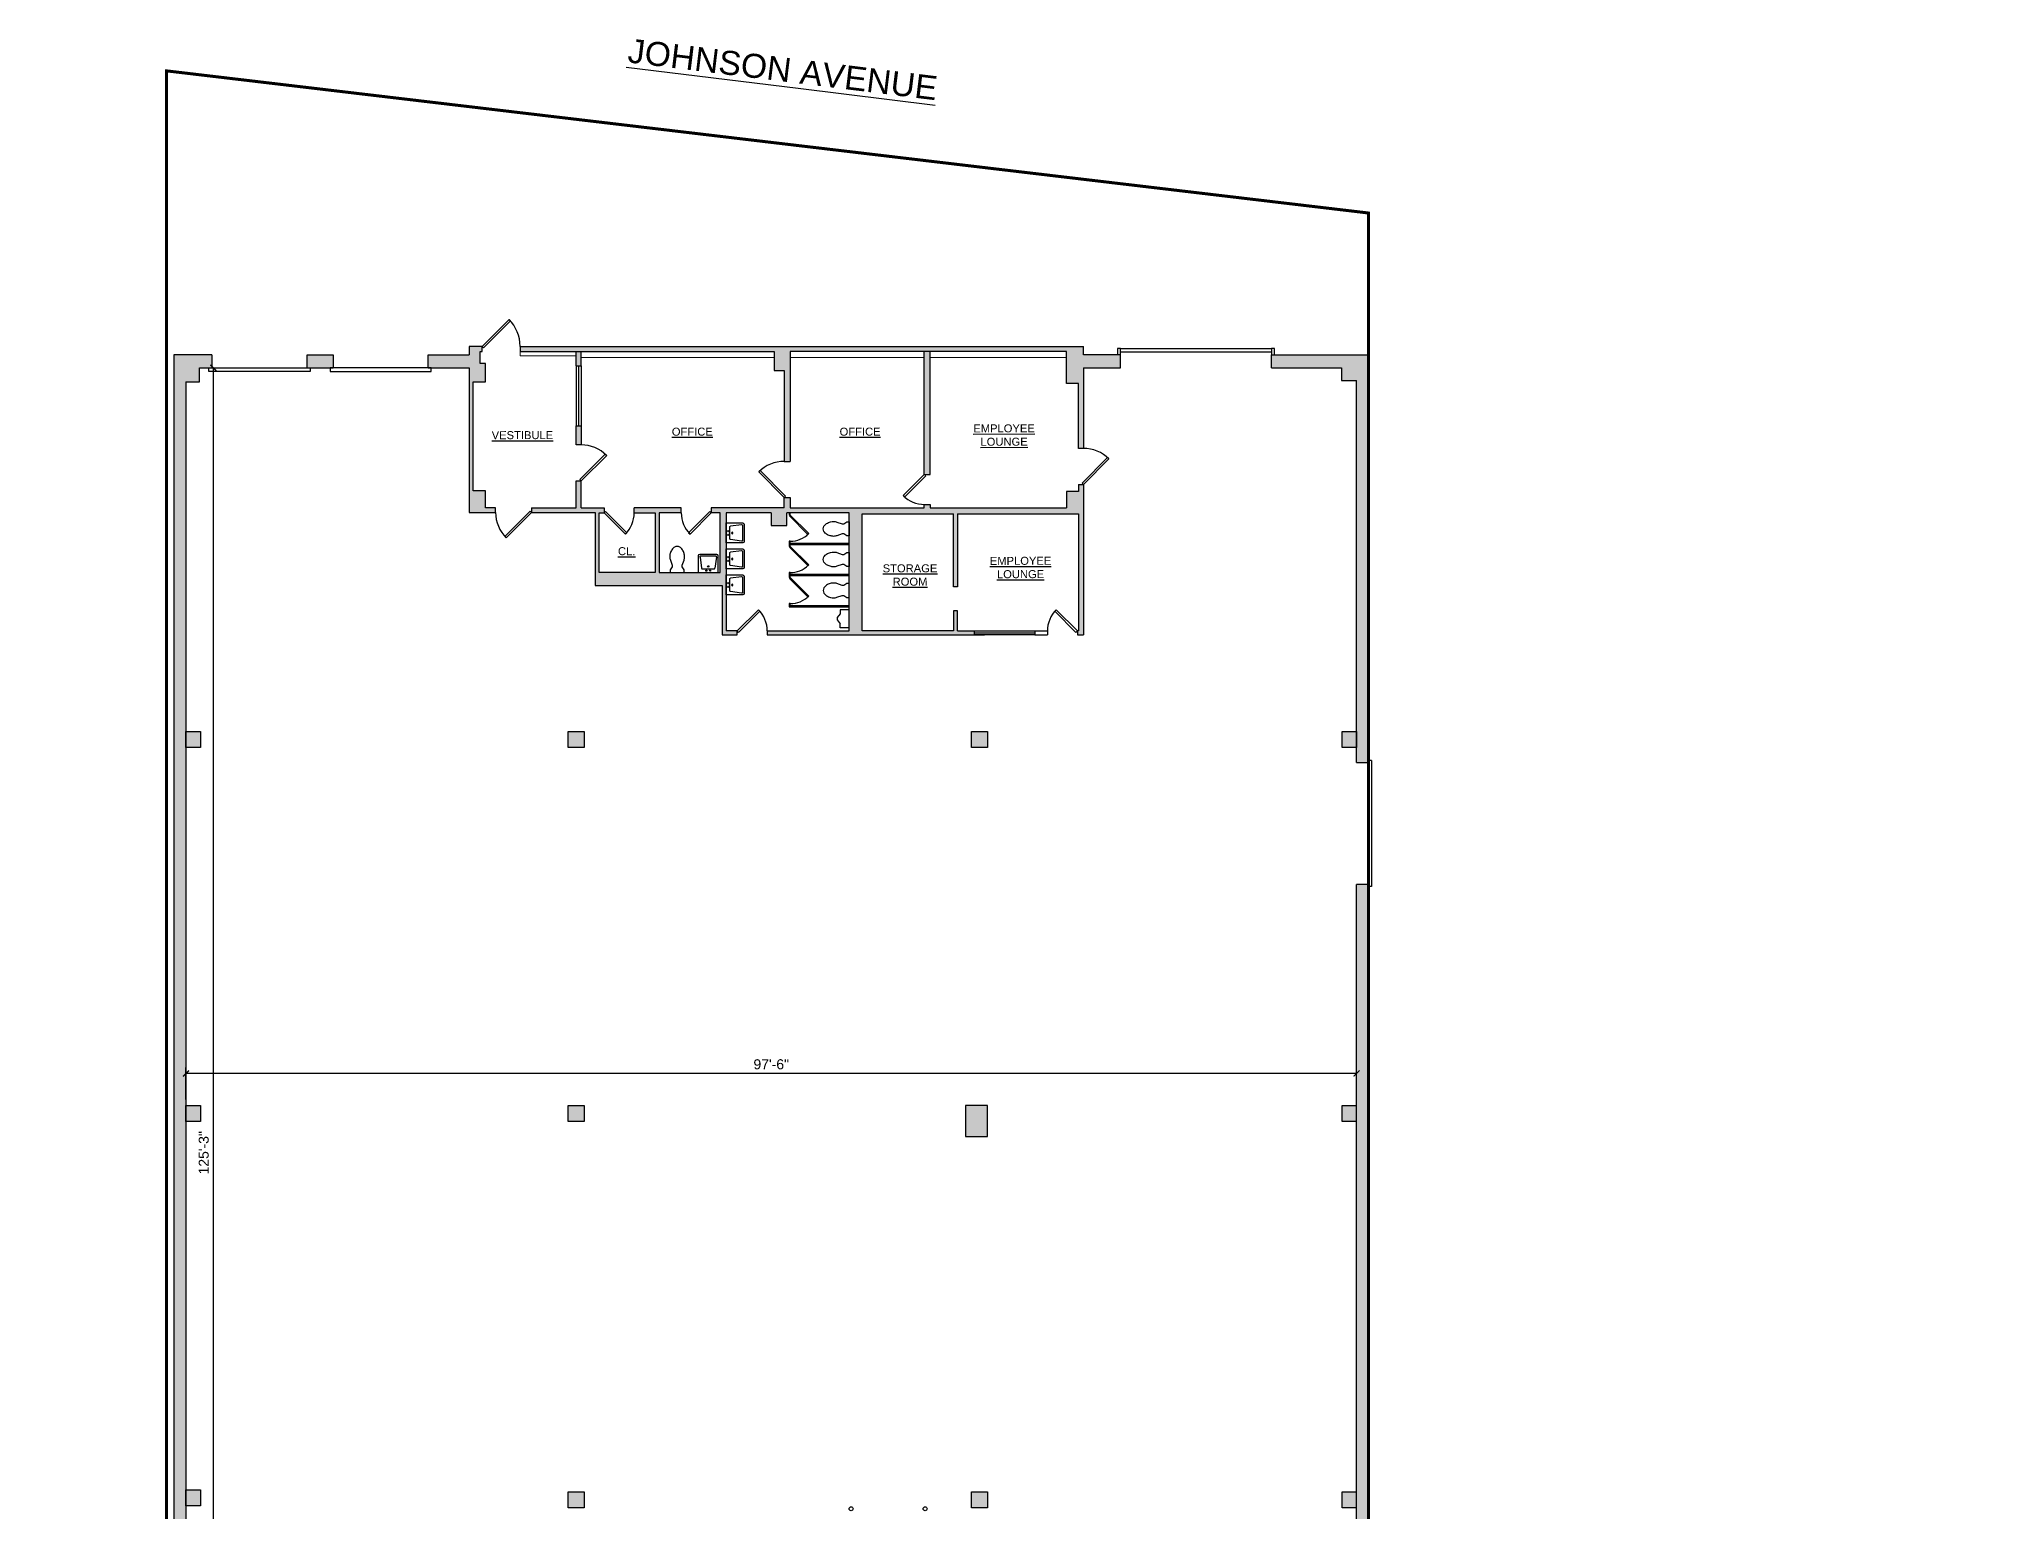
# Model space of a CAD drawing. Header units: inches. Extents: x -5252 to 14398, y -1665 to 9844.
# Drawn here: x 11444 to 13404, y 1438 to 2910 of the extents above; entities that cross this region are included whole.
import ezdxf

# ---------------------------------------------------------------- set-up
doc = ezdxf.new("R2010")
doc.units = ezdxf.units.IN
doc.header["$LTSCALE"] = 48
doc.header["$MEASUREMENT"] = 0
doc.linetypes.add('PHANTOM', pattern=[2.5, 1.25, -0.25, 0.25, -0.25, 0.25, -0.25])
for name, color, linetype in [('Door', 5, 'Continuous'), ('Hatch', 9, 'Continuous'), ('Kitchen', 5, 'Continuous'), ('PROPERTY LINE', 2, 'PHANTOM'), ('SPACE-AREA', 3, 'Continuous'), ('TEXT', 1, 'Continuous'), ('TOILET-FLOOR', 5, 'Continuous'), ('Wall-Exist', 6, 'Continuous'), ('Window', 150, 'Continuous')]:
    doc.layers.add(name, color=color, linetype=linetype)
doc.layers.add('Wall-Exist-Low', color=1, linetype='Continuous', lineweight=20)
doc.styles.add('DIMTEXT', font='arial.ttf')
doc.styles.get("Standard").update_dxf_attribs({"font": 'arial.ttf'})
doc.styles.add('SWA-STND', font='arial.ttf')
doc.dimstyles.new('SWA-48', dxfattribs={"dimscale": 0, "dimtxt": 10, "dimasz": 6, "dimexe": 6, "dimexo": 6, "dimgap": 4, "dimtad": 1, "dimdec": 0, "dimzin": 3, "dimdsep": 46, "dimlunit": 4, "dimtxsty": 'SWA-STND', "dimblk": 'ARCHTICK', "dimcen": 6, "dimclrd": 5, "dimclre": 5, "dimclrt": 1, "dimadec": 0, "dimazin": 0, "dimtfac": 1, "dimtdec": 0, "dimtix": 1, "dimtofl": 0, "dimtmove": 2, "dimatfit": 3, "dimfxl": 1, "dimtolj": 1, "dimtzin": 0, "dimlwd": -1, "dimlwe": -1, "dimarcsym": 0})

# ---------------------------------------------------------------- blocks, each defined once
blk = doc.blocks.new('A$C1289403D')
for p, q in [((0, 16.5), (0, 0)), ((18.5, 18), (1.5, 18)), ((1.8, 15.4), (3.3, 4.4)), ((2.7, 16.5), (17.3, 16.5)), ((4.3, 3.5), (15.7, 3.5)), ((18.2, 15.4), (16.7, 4.4)), ((20, 0), (20, 16.5)), ((0, 0), (20, 0))]:
    blk.add_line(p, q)
for centre, radius in [((8.1, 1.8), 0.5), ((10, 6), 0.75), ((11.9, 1.8), 0.5)]:
    blk.add_circle(centre, radius)
for centre, radius, start, end in [((1.5, 16.5), 1.5, 90, 180), ((2.7, 15.5), 1, 90, 187.8533), ((4.3, 4.5), 1, 187.8533, 270), ((15.7, 4.5), 1, 270, 352.1467), ((17.3, 15.5), 1, 352.1467, 90), ((18.5, 16.5), 1.5, 0, 90)]:
    blk.add_arc(centre, radius, start, end)
blk = doc.blocks.new('Ur-Wm')
for p, q in [((9, -0.5), (-9, -0.5)), ((-9, -0.5), (-9, -9.5)), ((-9, -9.5), (-5, -9.5)), ((-5, -9.5), (-1.5, -12.5)), ((-1.5, -12.5), (1, -12.5)), ((1, -12.5), (5, -9.5)), ((9, -9.5), (5, -9.5)), ((9, -0.5), (9, -9.5))]:
    blk.add_line(p, q)
blk = doc.blocks.new('_ArchTick')
at = {"color": 0, "linetype": 'ByBlock', "const_width": 0.219}
blk.add_lwpolyline([(-0.5, -0.5), (0.5, 0.5)], dxfattribs=at)
blk = doc.blocks.new('*D2637')
at = {"layer": 'Defpoints', "color": 0, "transparency": 16777216}
for p in [(11604, 2581.9), (11617.9, 2581.9), (11605, 1079.4)]:
    blk.add_point(p, dxfattribs=at)
at = {"layer": 'Wall-Exist', "color": 5, "transparency": 16777216}
for p, q in [((11610, 2581.9), (11623.9, 2581.9)), ((11617.9, 1079.4), (11617.9, 2581.9)), ((11611, 1079.4), (11623.9, 1079.4))]:
    blk.add_line(p, q, dxfattribs=at)
at = {"layer": 'Wall-Exist', "color": 5, "transparency": 16777216, "xscale": 6, "yscale": 6, "zscale": 6}
for p, rotation in [((11617.9, 2581.9), 90), ((11617.9, 1079.4), 270)]:
    blk.add_blockref('_ArchTick', p, dxfattribs=dict(at, rotation=rotation))
at = {"layer": 'Wall-Exist', "color": 1, "transparency": 16777216, "insert": (11608.3, 1797.3), "char_height": 10, "attachment_point": 5, "rotation": 90, "style": 'SWA-STND'}
blk.add_mtext('\\A1;125\'-3"', dxfattribs=at)
blk = doc.blocks.new('*D2638')
at = {"layer": 'Defpoints', "color": 0, "transparency": 16777216}
for p in [(11590.5, 1876.6), (11590.5, 1844.4), (12760.5, 1844.4)]:
    blk.add_point(p, dxfattribs=at)
at = {"layer": 'Wall-Exist', "color": 5, "transparency": 16777216}
for p, q in [((11590.5, 1850.4), (11590.5, 1882.6)), ((12760.5, 1850.4), (12760.5, 1882.6)), ((12760.5, 1876.6), (11590.5, 1876.6))]:
    blk.add_line(p, q, dxfattribs=at)
at = {"layer": 'Wall-Exist', "color": 5, "transparency": 16777216, "xscale": 6, "yscale": 6, "zscale": 6, "rotation": 180}
blk.add_blockref('_ArchTick', (11590.5, 1876.6), dxfattribs=at)
at = {"layer": 'Wall-Exist', "color": 5, "transparency": 16777216, "xscale": 6, "yscale": 6, "zscale": 6}
blk.add_blockref('_ArchTick', (12760.5, 1876.6), dxfattribs=at)
at = {"layer": 'Wall-Exist', "color": 1, "transparency": 16777216, "insert": (12175.5, 1885.7), "char_height": 10, "attachment_point": 5, "style": 'SWA-STND'}
blk.add_mtext('\\A1;97\'-6"', dxfattribs=at)

msp = doc.modelspace()

# ---------------------------------------------------------------- hatches: boundary and pattern name
at = {"layer": 'Hatch'}
h = msp.add_hatch(color=253, dxfattribs=at)
h.dxf.hatch_style = 1
h.paths.add_polyline_path([(11873.5, 2437.4), (11900, 2437.4), (11900, 2441.9), (11890, 2441.9), (11890, 2458.9), (11877.5, 2458.9), (11877.5, 2567.9), (11890, 2567.9), (11890, 2586.4), (11884.5, 2586.4), (11884.5, 2598.4), (11886.5, 2598.4), (11886.5, 2603.4), (11873.5, 2603.4), (11873.5, 2594.9), (11832.5, 2594.9), (11832.5, 2581.9), (11835.5, 2581.9), (11873.5, 2581.9)])
h.paths.add_polyline_path([(11985.5, 2441.9), (11985.5, 2468.9), (11980.5, 2468.9), (11980.5, 2441.9), (11936, 2441.9), (11936, 2437.4), (11999.5, 2437.4), (11999.5, 2364.4), (12126.5, 2364.4), (12126.5, 2314.9), (12141.5, 2314.9), (12141.5, 2318.9), (12130.5, 2318.9), (12130.5, 2436.9), (12175.5, 2436.9), (12175.5, 2424.4), (12191, 2424.4), (12191, 2436.9), (12253.5, 2436.9), (12253.5, 2318.9), (12171.5, 2318.9), (12171.5, 2314.9), (12378.5, 2314.9), (12378.5, 2318.9), (12361.5, 2318.9), (12361.5, 2338.9), (12357.5, 2338.9), (12357.5, 2318.9), (12266.5, 2318.9), (12266.5, 2435.9), (12357.5, 2435.9), (12357.5, 2362.9), (12361.5, 2362.9), (12361.5, 2435.9), (12482.5, 2435.9), (12482.5, 2318.9), (12481.5, 2318.9), (12481.5, 2314.9), (12487.5, 2314.9), (12487.5, 2465.4), (12482.5, 2465.4), (12482.5, 2458.4), (12470.5, 2458.4), (12470.5, 2441.9), (12334.5, 2441.9), (12334.5, 2445.4), (12328.5, 2445.4), (12328.5, 2441.9), (12194.5, 2441.9), (12194.5, 2452.4), (12188.5, 2452.4), (12188.5, 2441.9), (12115.5, 2441.9), (12115.5, 2436.9), (12124.5, 2436.9), (12124.5, 2377.4), (12063.5, 2377.4), (12063.5, 2436.9), (12085.5, 2436.9), (12085.5, 2441.9), (12038.5, 2441.9), (12038.5, 2436.9), (12059.5, 2436.9), (12059.5, 2377.4), (12003.5, 2377.4), (12003.5, 2436.9), (12008.5, 2436.9), (12008.5, 2441.9)])
h.paths.add_polyline_path([(11985.5, 2523.9), (11980.5, 2523.9), (11980.5, 2504.9), (11985.5, 2504.9)], flags=17)
h.paths.add_polyline_path([(11985.5, 2598.4), (11980.5, 2598.4), (11980.5, 2583.9), (11985.5, 2583.9)], flags=17)
h.paths.add_polyline_path([(11924.5, 2603.4), (11924.5, 2598.4), (12178.5, 2598.4), (12178.5, 2579.4), (12188.5, 2579.4), (12188.5, 2488.4), (12194.5, 2488.4), (12194.5, 2598.4), (12470.5, 2598.4), (12470.5, 2566.4), (12482.5, 2566.4), (12482.5, 2501.4), (12487.5, 2501.4), (12487.5, 2581.9), (12524.5, 2581.9), (12524.5, 2594.9), (12487.5, 2594.9), (12487.5, 2603.4)])
h.paths.add_polyline_path([(12328.5, 2475.4), (12334.5, 2475.4), (12334.5, 2598.4), (12328.5, 2598.4)])
h.paths.add_polyline_path([(11711.5, 2594.9), (11711.5, 2581.9), (11714.5, 2581.9), (11737.5, 2581.9), (11737.5, 2594.9)])
h.paths.add_polyline_path([(11605, 2218.4), (11590.5, 2218.4), (11590.5, 2202.4), (11605, 2202.4)])
h.paths.add_polyline_path([(11988.5, 2218.4), (11972.5, 2218.4), (11972.5, 2202.4), (11988.5, 2202.4)])
h.paths.add_polyline_path([(12375.5, 2202.4), (12391.5, 2202.4), (12391.5, 2218.4), (12375.5, 2218.4)])
h.paths.add_polyline_path([(12746, 2202.4), (12760.5, 2202.4), (12760.5, 2218.4), (12746, 2218.4)])
h.paths.add_polyline_path([(12005.9, 1211.3), (12062, 1211.4), (12062, 1241.2), (12005.8, 1241.1)], flags=9)
h.paths.add_polyline_path([(12397.8, 1227.4), (12459.6, 1227.5), (12459.5, 1257.5), (12397.8, 1257.4)], flags=9)
h.paths.add_polyline_path([(11703.6, 33.7), (11870.9, 33.7), (11870.9, 63.6), (11703.6, 63.6)], flags=9)
h.paths.add_polyline_path([(11779.4, -87.2), (11953, -87.2), (11953, -57.2), (11779.4, -57.2)], flags=9)
h.paths.add_polyline_path([(11805.2, -131.6), (11936.2, -131.6), (11936.2, -101.7), (11805.2, -101.7)], flags=9)
h.paths.add_polyline_path([(11822.1, 345.2), (11952.9, 345.2), (11952.9, 375.1), (11822.1, 375.1)], flags=9)
h.paths.add_polyline_path([(11822.1, 167.3), (11952.9, 167.3), (11952.9, 197.2), (11822.1, 197.2)], flags=9)
h.paths.add_polyline_path([(11806.1, 589.8), (11937.1, 589.8), (11937.1, 619.8), (11806.1, 619.8)], flags=9)
h.paths.add_polyline_path([(11822.1, 265.7), (11953.1, 265.7), (11953.1, 295.6), (11822.1, 295.6)], flags=9)
h.paths.add_polyline_path([(11822.1, -28.2), (11952.9, -28.2), (11952.9, 1.8), (11822.1, 1.8)], flags=9)
h.paths.add_polyline_path([(11816.8, 773.8), (11953.1, 773.8), (11953.1, 803.8), (11816.8, 803.8)], flags=9)
h.paths.add_polyline_path([(11492.9, -4.8), (11561, -4.8), (11561, 38.6), (11492.9, 38.6)], flags=9)
h.paths.add_polyline_path([(13029, 367.8), (13159.7, 367.8), (13159.7, 397.8), (13029, 397.8)], flags=9)
h.paths.add_polyline_path([(13029, 327.8), (13126.8, 327.8), (13126.8, 357.8), (13029, 357.8)], flags=9)
h.paths.add_polyline_path([(13029, 423.6), (13126.8, 423.6), (13126.8, 453.5), (13029, 453.5)], flags=9)
h.paths.add_polyline_path([(12333.2, 264.1), (12430.4, 264.1), (12430.4, 294.1), (12333.2, 294.1)], flags=9)
h.paths.add_polyline_path([(12815.9, 166.4), (12913.4, 166.4), (12913.4, 196.3), (12815.9, 196.3)], flags=9)
h.paths.add_polyline_path([(13085.5, 198.3), (13183.2, 198.3), (13183.2, 228.3), (13085.5, 228.3)], flags=9)
h.paths.add_polyline_path([(12559.8, 139.5), (12657.2, 139.5), (12657.2, 169.5), (12559.8, 169.5)], flags=9)
h.paths.add_polyline_path([(12617.2, 269.2), (12717.4, 269.2), (12717.4, 299.1), (12617.2, 299.1)], flags=9)
h.paths.add_polyline_path([(12333.2, 340.2), (12430.4, 340.2), (12430.4, 370.2), (12333.2, 370.2)], flags=9)
h.paths.add_polyline_path([(13000.5, 480.8), (13098.2, 480.8), (13098.2, 510.8), (13000.5, 510.8)], flags=9)
h.paths.add_polyline_path([(13016.4, 32), (13152.7, 32), (13152.7, 62), (13016.4, 62)], flags=9)
h.paths.add_polyline_path([(12662.8, 32), (12759.9, 32), (12759.9, 62), (12662.8, 62)], flags=9)
h.paths.add_polyline_path([(12386.4, 32), (12560, 32), (12560, 62), (12386.4, 62)], flags=9)
h.paths.add_polyline_path([(13265, 32), (13395.9, 32), (13395.9, 62), (13265, 62)], flags=9)
h.paths.add_polyline_path([(11822.1, 850.4), (11952.9, 850.4), (11952.9, 880.4), (11822.1, 880.4)], flags=9)
h.paths.add_polyline_path([(12250.7, 164.4), (12373.7, 164.4), (12373.7, 207.8), (12250.7, 207.8)], flags=9)
h.paths.add_polyline_path([(12052, 108.3), (12183, 108.3), (12183, 138.2), (12052, 138.2)], flags=9)
h.paths.add_polyline_path([(12438.6, 1017.3), (12569.6, 1017.3), (12569.6, 1047.2), (12438.6, 1047.2)], flags=9)
h.paths.add_polyline_path([(13156.3, 977.1), (13287.3, 977.1), (13287.3, 1007.1), (13156.3, 1007.1)], flags=9)
h.paths.add_polyline_path([(13246.5, 584.9), (13377.5, 584.9), (13377.5, 614.8), (13246.5, 614.8)], flags=9)
h.paths.add_polyline_path([(12600.8, 577.6), (12739, 577.6), (12739, 607.6), (12600.8, 607.6)], flags=9)
h.paths.add_polyline_path([(12581.2, 334.8), (12725, 334.8), (12725, 378.2), (12581.2, 378.2)], flags=9)
h.paths.add_polyline_path([(12588.9, 427.3), (12725.2, 427.3), (12725.2, 470.7), (12588.9, 470.7)], flags=9)
h.paths.add_polyline_path([(12157.5, 385.2), (12305, 385.2), (12305, 415.1), (12157.5, 415.1)], flags=9)
h.paths.add_polyline_path([(13203.5, 116.3), (13203.5, 157.6), (13187, 157.6), (13187, 116.3)], flags=9)
h.paths.add_polyline_path([(13001.6, 96.4), (13021.1, 96.4), (13021.1, 112.9), (13001.6, 112.9)], flags=9)
h.paths.add_polyline_path([(13028.9, 288.4), (13173.3, 288.4), (13173.3, 318.4), (13028.9, 318.4)], flags=9)
h.paths.add_polyline_path([(12599.3, 397), (12698.3, 397), (12698.3, 413.5), (12599.3, 413.5)], flags=9)
h.paths.add_polyline_path([(13029.1, 248.7), (13138.7, 248.7), (13138.7, 278.7), (13029.1, 278.7)], flags=9)
h.paths.add_polyline_path([(12374.1, 110.2), (12441.5, 110.3), (12441.4, 153.7), (12374.1, 153.6)], flags=9)
h = msp.add_hatch(color=253, dxfattribs=at)
h.dxf.hatch_style = 1
h.paths.add_polyline_path([(11590.5, 2567.9), (11604, 2567.9), (11604, 2581.9), (11616.5, 2581.9), (11616.5, 2594.9), (11578.5, 2594.9), (11578.5, 1067.4), (11593.1, 1067.4), (11605, 1079.4), (11605, 1093.9), (11590.5, 1093.9)])
h = msp.add_hatch(color=253, dxfattribs=at)
h.dxf.hatch_style = 1
h.paths.add_polyline_path([(12772.5, 2594.9), (12675.5, 2594.9), (12675.5, 2581.9), (12745.5, 2581.9), (12745.5, 2569.4), (12760.5, 2569.4), (12760.5, 2187.4), (12772.5, 2187.4)])
h = msp.add_hatch(color=253, dxfattribs=at)
h.dxf.hatch_style = 1
h.paths.add_polyline_path([(12772.5, 2065.4), (12760.5, 2065.4), (12760.5, 1079.4), (12772.5, 1079.4)])
h.paths.add_polyline_path([(12760.5, 1844.4), (12746, 1844.4), (12746, 1828.4), (12760.5, 1828.4)])
h.paths.add_polyline_path([(12391.5, 1844.4), (12369.5, 1844.4), (12369.5, 1813.4), (12391.5, 1813.4)])
h.paths.add_polyline_path([(11988.5, 1844.4), (11972.5, 1844.4), (11972.5, 1828.4), (11988.5, 1828.4)])
h.paths.add_polyline_path([(11605, 1844.4), (11590.5, 1844.4), (11590.5, 1828.4), (11605, 1828.4)])
h.paths.add_polyline_path([(11605, 1460.4), (11590.5, 1460.4), (11590.5, 1444.4), (11605, 1444.4)])
h.paths.add_polyline_path([(11988.5, 1458.4), (11972.5, 1458.4), (11972.5, 1442.4), (11988.5, 1442.4)])
h.paths.add_polyline_path([(12391.5, 1458.4), (12375.5, 1458.4), (12375.5, 1442.4), (12391.5, 1442.4)])
h.paths.add_polyline_path([(12760.5, 1458.4), (12746, 1458.4), (12746, 1442.4), (12760.5, 1442.4)])

# ---------------------------------------------------------------- linework, layer by layer
at = {"layer": 'Door'}
for p, q in [((12524.5, 2601.4), (12521.5, 2601.4)), ((12521.5, 2601.4), (12521.5, 2594.9)), ((12524.5, 2601.4), (12675.5, 2601.4)), ((12524.5, 2594.9), (12524.5, 2601.4)), ((12524.5, 2597.9), (12675.5, 2597.9)), ((12678.5, 2601.4), (12675.5, 2601.4)), ((12675.5, 2601.4), (12675.5, 2594.9)), ((12678.5, 2594.9), (12678.5, 2601.4)), ((12775.5, 2189.4), (12772.5, 2189.4)), ((12772.5, 2187.4), (12772.5, 2065.4)), ((12775.5, 2189.4), (12775.5, 2063.4)), ((12775.5, 2063.4), (12772.5, 2063.4))]:
    msp.add_line(p, q, dxfattribs=at)
for points in [[(11886.5, 2603.4), (11913.4, 2630.3), (11914.8, 2628.9), (11887.9, 2602)], [(11613.5, 2581.9), (11714.5, 2581.9), (11714.5, 2578.4), (11613.5, 2578.4)], [(11734.5, 2578.4), (11835.5, 2578.4), (11835.5, 2581.9), (11734.5, 2581.9)], [(11985.5, 2468.9), (11984.1, 2470.3), (12009.5, 2495.8), (12011, 2494.4)], [(12487.5, 2465.4), (12486.1, 2466.8), (12511.5, 2492.3), (12513, 2490.9)], [(12188.5, 2452.4), (12189.9, 2453.8), (12164.5, 2479.3), (12163, 2477.9)], [(12307.3, 2454.2), (12308.7, 2452.8), (12329.9, 2474), (12328.5, 2475.4)], [(11936, 2437.4), (11910.5, 2412), (11909.1, 2413.4), (11934.6, 2438.8)], [(12008.5, 2436.9), (12029.7, 2415.7), (12031.1, 2417.1), (12009.9, 2438.3)], [(12094.3, 2415.7), (12115.5, 2436.9), (12114.1, 2438.3), (12092.9, 2417.1)], [(12141.5, 2318.9), (12162.7, 2340.1), (12164.1, 2338.7), (12142.9, 2317.5)], [(12460.3, 2340.1), (12481.5, 2318.9), (12480.1, 2317.5), (12458.9, 2338.7)]]:
    msp.add_lwpolyline(points, close=True, dxfattribs=at)
for centre, radius, start, end in [((11886.5, 2603.4), 38, 360, 45), ((11985.5, 2468.9), 36, 45, 90), ((12487.5, 2465.4), 36, 45, 90), ((12188.5, 2452.4), 36, 90, 135), ((12328.5, 2475.4), 30, 225, 270), ((11936, 2437.4), 36, 180, 225), ((12008.5, 2436.9), 30, 315, 0), ((12115.5, 2436.9), 30, 180, 225), ((12141.5, 2318.9), 30, 0, 45), ((12481.5, 2318.9), 30, 135, 180)]:
    msp.add_arc(centre, radius, start, end, dxfattribs=at)
at = {"layer": 'Kitchen', "color": 8}
for centre in [(12255.3, 1441.4), (12329.3, 1441.4)]:
    msp.add_circle(centre, 2, dxfattribs=at)
at = {"layer": 'PROPERTY LINE', "color": 7, "ltscale": 2, "const_width": 3}
msp.add_lwpolyline([(12772.5, 2736.7), (11571.1, 2878.8), (11571.1, 560.4), (10743.1, 560.4), (10743.1, 389.4), (11271.1, 389.4), (11271.1, -150.6), (13431.1, -150.6), (13431.1, 1049.4), (12772.5, 1049.4)], close=True, dxfattribs=at)
at = {"layer": 'TOILET-FLOOR'}
for p, q in [((12194.5, 2434.6), (12193.5, 2434.6)), ((12194.5, 2408.6), (12193.5, 2408.6)), ((12194.5, 2403.3), (12193.5, 2403.3)), ((12194.5, 2377.3), (12193.5, 2377.3)), ((12194.5, 2372.2), (12193.5, 2372.2)), ((12194.5, 2346.2), (12193.5, 2346.2)), ((12193.5, 2342.9), (12253.5, 2342.9))]:
    msp.add_line(p, q, dxfattribs=at)
for points in [[(12194.5, 2434.6), (12194.5, 2436.9), (12193.5, 2436.9), (12193.5, 2434.6)], [(12193.5, 2408.6), (12193.5, 2403.3)], [(12194.5, 2403.3), (12194.5, 2408.6)], [(12193.5, 2377.3), (12193.5, 2372.2)], [(12194.5, 2372.2), (12194.5, 2377.3)], [(12193.5, 2346.2), (12193.5, 2342.9), (12194.5, 2342.9), (12194.5, 2346.2)]]:
    msp.add_lwpolyline(points, dxfattribs=at)
for points in [[(12212.2, 2415.5), (12212.9, 2416.2), (12194.5, 2434.6), (12193.8, 2433.9)], [(12193.5, 2405.2), (12253.5, 2405.2), (12253.5, 2406.2), (12193.5, 2406.2)], [(12212.2, 2384.2), (12212.9, 2384.9), (12194.5, 2403.3), (12193.8, 2402.6)], [(12193.5, 2374.4), (12253.5, 2374.4), (12253.5, 2375.4), (12193.5, 2375.4)], [(12212.2, 2353.1), (12212.9, 2353.8), (12194.5, 2372.2), (12193.8, 2371.5)], [(12193.5, 2342.9), (12253.5, 2342.9), (12253.5, 2343.9), (12193.5, 2343.9)]]:
    msp.add_lwpolyline(points, close=True, dxfattribs=at)
for points in [[(12246.3, 2426), (12247.9, 2426), (12251, 2427.9), (12253.5, 2427.9), (12253.5, 2413.9), (12251, 2413.9), (12247.9, 2415.9), (12246.3, 2415.9), (12241.2, 2414.1, -0.08237), (12237.8, 2413.5, -0.08237), (12234.4, 2414.1, -0.073528), (12230.8, 2415.6, -0.084425), (12228.1, 2418.3, -0.117036), (12227.5, 2420.9, -0.117036), (12228.1, 2423.6, -0.084425), (12230.8, 2426.2, -0.074791), (12234.7, 2427.9, -0.09898), (12237.8, 2428.3, -0.08237), (12241.2, 2427.8)], [(12076.5, 2384.6), (12076.5, 2383), (12074.5, 2379.9), (12074.5, 2377.4), (12088.5, 2377.4), (12088.5, 2379.9), (12086.5, 2383), (12086.5, 2384.6), (12088.3, 2389.8, 0.08237), (12088.9, 2393.1, 0.08237), (12088.3, 2396.5, 0.073528), (12086.8, 2400.1, 0.084425), (12084.2, 2402.8, 0.117036), (12081.5, 2403.4, 0.117036), (12078.8, 2402.8, 0.084425), (12076.2, 2400.1, 0.074791), (12074.5, 2396.3, 0.09898), (12074.1, 2393.1, 0.08237), (12074.7, 2389.8)], [(12246.3, 2395.5), (12247.9, 2395.5), (12251, 2397.4), (12253.5, 2397.4), (12253.5, 2383.4), (12251, 2383.4), (12247.9, 2385.4), (12246.3, 2385.4), (12241.2, 2383.6, -0.08237), (12237.8, 2383, -0.08237), (12234.4, 2383.6, -0.073528), (12230.8, 2385.1, -0.084425), (12228.1, 2387.8, -0.117036), (12227.5, 2390.4, -0.117036), (12228.1, 2393.1, -0.084425), (12230.8, 2395.7, -0.074791), (12234.7, 2397.4, -0.09898), (12237.8, 2397.8, -0.08237), (12241.2, 2397.3)], [(12246.3, 2354.4), (12247.9, 2354.4), (12251, 2352.4), (12253.5, 2352.4), (12253.5, 2366.4), (12251, 2366.4), (12247.9, 2364.5), (12246.3, 2364.5), (12241.2, 2366.3, 0.08237), (12237.8, 2366.8, 0.08237), (12234.4, 2366.3, 0.073528), (12230.8, 2364.7, 0.084425), (12228.1, 2362.1, 0.117036), (12227.5, 2359.4, 0.117036), (12228.1, 2356.8, 0.084425), (12230.8, 2354.1, 0.074791), (12234.7, 2352.4, 0.09898), (12237.8, 2352, 0.08237), (12241.2, 2352.6)]]:
    msp.add_lwpolyline(points, format="xyb", close=True, dxfattribs=at)
for centre, start, end in [((12194.5, 2434.6), 270, 315), ((12194.5, 2403.3), 268.8983, 313.8983), ((12194.5, 2372.2), 270, 315)]:
    msp.add_arc(centre, 26, start, end, dxfattribs=at)
at = {"layer": 'Wall-Exist'}
for p, q in [((11616.5, 2594.9), (11578.5, 2594.9)), ((11578.5, 2594.9), (11578.5, 560.4)), ((11616.5, 2594.9), (11616.5, 2581.9)), ((11711.5, 2581.9), (11711.5, 2594.9)), ((11711.5, 2594.9), (11737.5, 2594.9)), ((11737.5, 2594.9), (11737.5, 2581.9)), ((11832.5, 2581.9), (11832.5, 2594.9)), ((11832.5, 2594.9), (11873.5, 2594.9)), ((11886.5, 2603.4), (11873.5, 2603.4)), ((11873.5, 2603.4), (11873.5, 2594.9)), ((11884.5, 2586.4), (11884.5, 2598.4)), ((11884.5, 2598.4), (11886.5, 2598.4)), ((11886.5, 2598.4), (11886.5, 2603.4)), ((11924.5, 2603.4), (11924.5, 2598.4)), ((11924.5, 2603.4), (12487.5, 2603.4)), ((11924.5, 2598.4), (12178.5, 2598.4)), ((11980.5, 2583.9), (11980.5, 2598.4)), ((11985.5, 2583.9), (11985.5, 2598.4)), ((12178.5, 2598.4), (12178.5, 2579.4)), ((12194.5, 2598.4), (12194.5, 2488.4)), ((12470.5, 2598.4), (12194.5, 2598.4)), ((12328.5, 2475.4), (12328.5, 2598.4)), ((12334.5, 2475.4), (12334.5, 2598.4)), ((12470.5, 2566.4), (12470.5, 2598.4)), ((12487.5, 2594.9), (12487.5, 2603.4)), ((12524.5, 2594.9), (12487.5, 2594.9)), ((12524.5, 2581.9), (12524.5, 2594.9)), ((12675.5, 2581.9), (12675.5, 2594.9)), ((12675.5, 2594.9), (12772.5, 2594.9)), ((12772.5, 2187.4), (12772.5, 2594.9)), ((11604, 2567.9), (11604, 2581.9)), ((11604, 2581.9), (11616.5, 2581.9)), ((11711.5, 2581.9), (11737.5, 2581.9)), ((11832.5, 2581.9), (11873.5, 2581.9)), ((11873.5, 2581.9), (11873.5, 2437.4)), ((11890, 2586.4), (11884.5, 2586.4)), ((11890, 2567.9), (11890, 2586.4)), ((11980.5, 2583.9), (11985.5, 2583.9)), ((12178.5, 2579.4), (12188.5, 2579.4)), ((12188.5, 2579.4), (12188.5, 2488.4)), ((12487.5, 2581.9), (12487.5, 2501.4)), ((12487.5, 2581.9), (12524.5, 2581.9)), ((12675.5, 2581.9), (12745.5, 2581.9)), ((12745.5, 2581.9), (12745.5, 2569.4)), ((12745.5, 2569.4), (12760.5, 2569.4)), ((12760.5, 2187.4), (12760.5, 2569.4)), ((11590.5, 2567.9), (11604, 2567.9)), ((11590.5, 2567.9), (11590.5, 1093.9)), ((11877.5, 2458.9), (11877.5, 2567.9)), ((11877.5, 2567.9), (11890, 2567.9)), ((12482.5, 2566.4), (12470.5, 2566.4)), ((12482.5, 2501.4), (12482.5, 2566.4)), ((11980.5, 2504.9), (11980.5, 2523.9)), ((11980.5, 2523.9), (11985.5, 2523.9)), ((11985.5, 2523.9), (11985.5, 2504.9)), ((11985.5, 2504.9), (11980.5, 2504.9)), ((12487.5, 2501.4), (12482.5, 2501.4)), ((12188.5, 2488.4), (12194.5, 2488.4)), ((12328.5, 2475.4), (12334.5, 2475.4)), ((11890, 2458.9), (11877.5, 2458.9)), ((11890, 2441.9), (11890, 2458.9)), ((11980.5, 2441.9), (11980.5, 2468.9)), ((11980.5, 2468.9), (11985.5, 2468.9)), ((11985.5, 2441.9), (11985.5, 2468.9)), ((12188.5, 2441.9), (12188.5, 2452.4)), ((12188.5, 2452.4), (12194.5, 2452.4)), ((12194.5, 2452.4), (12194.5, 2441.9)), ((12482.5, 2458.4), (12470.5, 2458.4)), ((12470.5, 2458.4), (12470.5, 2441.9)), ((12482.5, 2465.4), (12482.5, 2458.4)), ((12482.5, 2465.4), (12487.5, 2465.4)), ((12487.5, 2465.4), (12487.5, 2314.9)), ((11873.5, 2437.4), (11900, 2437.4)), ((11900, 2441.9), (11890, 2441.9)), ((11900, 2437.4), (11900, 2441.9)), ((11936, 2441.9), (11936, 2437.4)), ((11936, 2441.9), (11980.5, 2441.9)), ((11936, 2437.4), (11999.5, 2437.4)), ((11985.5, 2441.9), (12008.5, 2441.9)), ((11999.5, 2437.4), (11999.5, 2364.4)), ((12003.5, 2377.4), (12003.5, 2436.9)), ((12003.5, 2436.9), (12008.5, 2436.9)), ((12008.5, 2441.9), (12008.5, 2436.9)), ((12038.5, 2436.9), (12038.5, 2441.9)), ((12085.5, 2441.9), (12038.5, 2441.9)), ((12038.5, 2436.9), (12059.5, 2436.9)), ((12059.5, 2436.9), (12059.5, 2377.4)), ((12085.5, 2436.9), (12063.5, 2436.9)), ((12063.5, 2436.9), (12063.5, 2377.4)), ((12085.5, 2436.9), (12085.5, 2441.9)), ((12188.5, 2441.9), (12115.5, 2441.9)), ((12115.5, 2441.9), (12115.5, 2436.9)), ((12124.5, 2436.9), (12115.5, 2436.9)), ((12124.5, 2377.4), (12124.5, 2436.9)), ((12130.5, 2436.9), (12130.5, 2318.9)), ((12175.5, 2436.9), (12130.5, 2436.9)), ((12175.5, 2436.9), (12175.5, 2424.4)), ((12253.5, 2436.9), (12191, 2436.9)), ((12191, 2424.4), (12191, 2436.9)), ((12194.5, 2441.9), (12328.5, 2441.9)), ((12253.5, 2318.9), (12253.5, 2436.9)), ((12266.5, 2318.9), (12266.5, 2435.9)), ((12266.5, 2435.9), (12357.5, 2435.9)), ((12328.5, 2441.9), (12328.5, 2445.4)), ((12328.5, 2445.4), (12334.5, 2445.4)), ((12334.5, 2445.4), (12334.5, 2441.9)), ((12334.5, 2441.9), (12470.5, 2441.9)), ((12357.5, 2362.9), (12357.5, 2435.9)), ((12361.5, 2435.9), (12361.5, 2362.9)), ((12361.5, 2435.9), (12482.5, 2435.9)), ((12482.5, 2435.9), (12482.5, 2318.9)), ((12175.5, 2424.4), (12191, 2424.4)), ((12059.5, 2377.4), (12003.5, 2377.4)), ((12063.5, 2377.4), (12124.5, 2377.4)), ((11999.5, 2364.4), (12126.5, 2364.4)), ((12126.5, 2364.4), (12126.5, 2314.9)), ((12361.5, 2362.9), (12357.5, 2362.9)), ((12361.5, 2338.9), (12357.5, 2338.9)), ((12357.5, 2338.9), (12357.5, 2318.9)), ((12361.5, 2318.9), (12361.5, 2338.9)), ((12126.5, 2314.9), (12141.5, 2314.9)), ((12141.5, 2318.9), (12130.5, 2318.9)), ((12141.5, 2314.9), (12141.5, 2318.9)), ((12171.5, 2318.9), (12171.5, 2314.9)), ((12171.5, 2318.9), (12253.5, 2318.9)), ((12171.5, 2314.9), (12388.5, 2314.9)), ((12357.5, 2318.9), (12266.5, 2318.9)), ((12361.5, 2318.9), (12378.5, 2318.9)), ((12378.5, 2314.9), (12378.5, 2318.9)), ((12439, 2318.9), (12439, 2314.9)), ((12439, 2318.9), (12451.5, 2318.9)), ((12439, 2314.9), (12451.5, 2314.9)), ((12451.5, 2318.9), (12451.5, 2314.9)), ((12481.5, 2318.9), (12481.5, 2314.9)), ((12482.5, 2318.9), (12481.5, 2318.9)), ((12481.5, 2314.9), (12487.5, 2314.9)), ((12760.5, 2187.4), (12772.5, 2187.4)), ((12760.5, 2187.4), (12772, 2187.4)), ((12760.5, 1079.4), (12760.5, 2065.4)), ((12772.5, 2065.4), (12760.5, 2065.4)), ((12772.5, 1067.4), (12772.5, 2065.4))]:
    msp.add_line(p, q, dxfattribs=at)
for points in [[(11590.5, 2218.4), (11605, 2218.4), (11605, 2202.4), (11590.5, 2202.4)], [(11972.5, 2218.4), (11988.5, 2218.4), (11988.5, 2202.4), (11972.5, 2202.4)], [(12375.5, 2218.4), (12391.5, 2218.4), (12391.5, 2202.4), (12375.5, 2202.4)], [(12746, 2218.4), (12760.5, 2218.4), (12760.5, 2202.4), (12746, 2202.4)], [(11590.5, 1844.4), (11605, 1844.4), (11605, 1828.4), (11590.5, 1828.4)], [(11972.5, 1844.4), (11988.5, 1844.4), (11988.5, 1828.4), (11972.5, 1828.4)], [(12369.5, 1813.4), (12391.5, 1813.4), (12391.5, 1844.4), (12369.5, 1844.4)], [(11590.5, 1460.4), (11605, 1460.4), (11605, 1444.4), (11590.5, 1444.4)], [(11972.5, 1458.4), (11988.5, 1458.4), (11988.5, 1442.4), (11972.5, 1442.4)], [(12375.5, 1458.4), (12391.5, 1458.4), (12391.5, 1442.4), (12375.5, 1442.4)]]:
    msp.add_lwpolyline(points, close=True, dxfattribs=at)
for points in [[(12760.5, 1828.4), (12746, 1828.4), (12746, 1844.4), (12760.5, 1844.4)], [(12760.5, 1442.4), (12746, 1442.4), (12746, 1458.4), (12760.5, 1458.4)]]:
    msp.add_lwpolyline(points, dxfattribs=at)
at = {"layer": 'Wall-Exist-Low'}
for p, q in [((11924.5, 2593.9), (11924.5, 2598.4)), ((11980.5, 2593.9), (11924.5, 2593.9)), ((11985.5, 2592.4), (12178.5, 2592.4)), ((12328.5, 2592.4), (12194.5, 2592.4)), ((12470.5, 2592.4), (12334.5, 2592.4))]:
    msp.add_line(p, q, dxfattribs=at)
at = {"layer": 'Window'}
for p, q in [((11980.5, 2583.9), (11980.5, 2523.9)), ((11985.5, 2583.9), (11985.5, 2523.9)), ((12378.5, 2318.9), (12439, 2318.9)), ((12378.5, 2316.9), (12439, 2316.9)), ((12439, 2314.9), (12378.5, 2314.9))]:
    msp.add_line(p, q, dxfattribs=at)
msp.add_lwpolyline([(11983, 2583.9), (11983, 2523.9)], dxfattribs=at)

# ---------------------------------------------------------------- block references
at = {"layer": 'TOILET-FLOOR', "xscale": -1, "rotation": 270}
for p in [(12130.5, 2406.9), (12130.5, 2380.9), (12130.5, 2354.9)]:
    msp.add_blockref('A$C1289403D', p, dxfattribs=at)
at = {"layer": 'TOILET-FLOOR'}
msp.add_blockref('A$C1289403D', (12102.5, 2377.4), dxfattribs=at)
at = {"layer": 'TOILET-FLOOR', "rotation": 270}
msp.add_blockref('Ur-Wm', (12254, 2330.9), dxfattribs=at)

# ---------------------------------------------------------------- texts
at = {"layer": 'SPACE-AREA', "insert": (12188.5, 2892.2), "char_height": 24, "width": 478.32, "attachment_point": 2, "rotation": 352.978}
msp.add_mtext('{\\LJOHNSON AVENUE}', dxfattribs=at)
at = {"layer": 'TEXT', "char_height": 8, "attachment_point": 5, "rotation": 0.0804, "style": 'DIMTEXT'}
for s, width, insert in [('{\\LVESTIBULE}', 81.755, (11926.8, 2514.6)), ('{\\LOFFICE}', 81.755, (12096.6, 2518.1)), ('{\\LOFFICE}', 81.755, (12264.3, 2518.1)), ('{\\LEMPLOYEE LOUNGE}', 81.755, (12408.2, 2514.7)), ('{\\LCL.}', 30.764, (12031, 2398.6)), ('{\\LEMPLOYEE LOUNGE}', 81.755, (12424.7, 2382.3)), ('{\\LSTORAGE ROOM }', 81.755, (12314.2, 2374.8))]:
    msp.add_mtext_dynamic_manual_height_columns(s, width=width, gutter_width=1, heights=[0], dxfattribs=dict(at, insert=insert))

# ---------------------------------------------------------------- dimensions: what is measured, and where the dimension line sits
at = {"layer": 'Wall-Exist'}
dim = msp.add_linear_dim(base=(11617.8606465, 2581.9334127), p1=(11604.9943748, 1079.4334127), p2=(11603.9943748, 2581.9334127), angle=90, dimstyle='SWA-48', override={"dimscale": 1}, dxfattribs=at)
dim.commit()
dim.dimension.update_dxf_attribs({"geometry": '*D2637', "text_midpoint": (11608.3108249, 1797.2735813), "dimtype": 160})
dim = msp.add_linear_dim(base=(11590.5, 1876.6), p1=(12760.5, 1844.4), p2=(11590.5, 1844.4), dimstyle='SWA-48', override={"dimscale": 1}, dxfattribs=at)
dim.commit()
dim.dimension.update_dxf_attribs({"geometry": '*D2638', "text_midpoint": (12175.5, 1885.7)})

doc.saveas('drawing.dxf')
